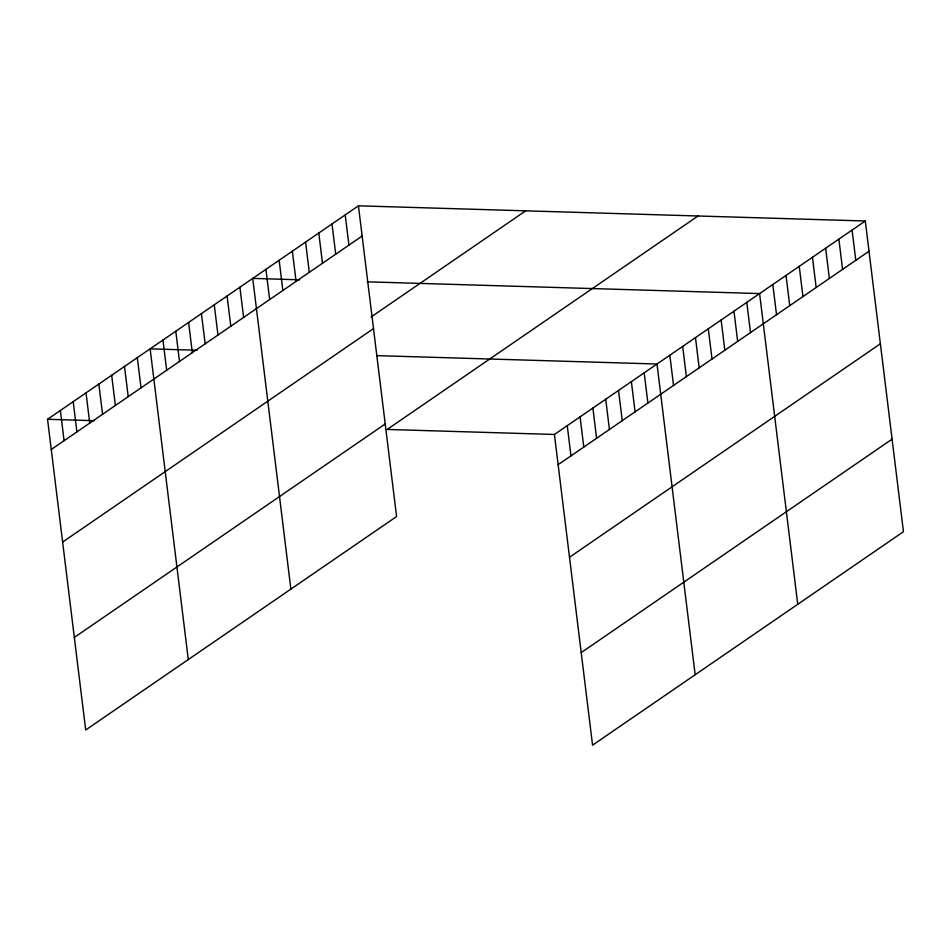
<?xml version="1.0" encoding="UTF-8"?>
<svg xmlns="http://www.w3.org/2000/svg" width="951" height="951" viewBox="0 0 951 951"><rect width="100%" height="100%" fill="white"/><g stroke="black" fill="none" stroke-linecap="round" stroke-linejoin="round"><path stroke-width="1.43" d="M358.432 205.82L396.579 516.536L85.697 729.999L47.55 419.284L358.432 205.82L865.303 221.001L903.45 531.716L592.568 745.18L554.421 434.464L865.303 221.001M51.259 449.502L362.141 236.038M371.033 317.028L525.689 210.825M62.623 542.07L373.505 328.606M74.333 637.432L385.214 423.98M698.034 215.996L387.152 429.448L554.421 434.464M558.13 464.682L869.012 251.23M569.494 557.25L880.376 343.786M581.204 652.612L892.086 439.16M299.684 279.808L252.728 278.393L290.875 589.121M367.169 281.829L759.599 293.574L797.746 604.301M197.095 350.241L150.139 348.839L188.286 659.554M376.786 355.626L657.01 364.019L695.157 674.735M47.55 419.284L94.506 420.687M852.084 230.071L855.793 260.301M838.877 239.141L842.586 269.371M825.658 248.223L829.367 278.441M812.451 257.293L816.16 287.511M799.232 266.363L802.953 296.581M786.025 275.433L789.734 305.651M772.818 284.504L776.527 314.733M746.773 302.382L750.494 332.6M733.958 311.191L737.667 341.409M721.131 319.988L724.84 350.218M708.305 328.796L712.014 359.026M695.478 337.605L699.187 367.823M682.663 346.414L686.372 376.632M669.837 355.21L673.546 385.44M644.184 372.828L647.893 403.046M631.369 381.624L635.078 411.854M618.542 390.433L622.251 420.663M605.716 399.242L609.425 429.46M592.889 408.038L596.598 438.268M580.074 416.847L583.783 447.077M567.248 425.656L570.957 455.874M345.213 214.89L348.922 245.12M332.006 223.96L335.715 254.19M318.787 233.031L322.496 263.261M305.58 242.113L309.289 272.331M292.361 251.183L296.082 281.401M279.154 260.253L282.863 290.471M265.935 269.323L269.656 299.553M239.902 287.202L243.611 317.42M227.087 296.011L230.796 326.229M214.26 304.807L217.969 335.037M201.434 313.616L205.143 343.846M188.607 322.425L192.316 352.643M175.792 331.221L179.501 361.451M162.966 340.03L166.675 370.26M137.313 357.647L141.021 387.865M124.498 366.444L128.207 396.674M111.671 375.253L115.38 405.471M98.845 384.061L102.553 414.279M86.018 392.858L89.727 423.088M73.203 401.667L76.912 431.897M60.377 410.475L64.086 440.693"/></g></svg>
